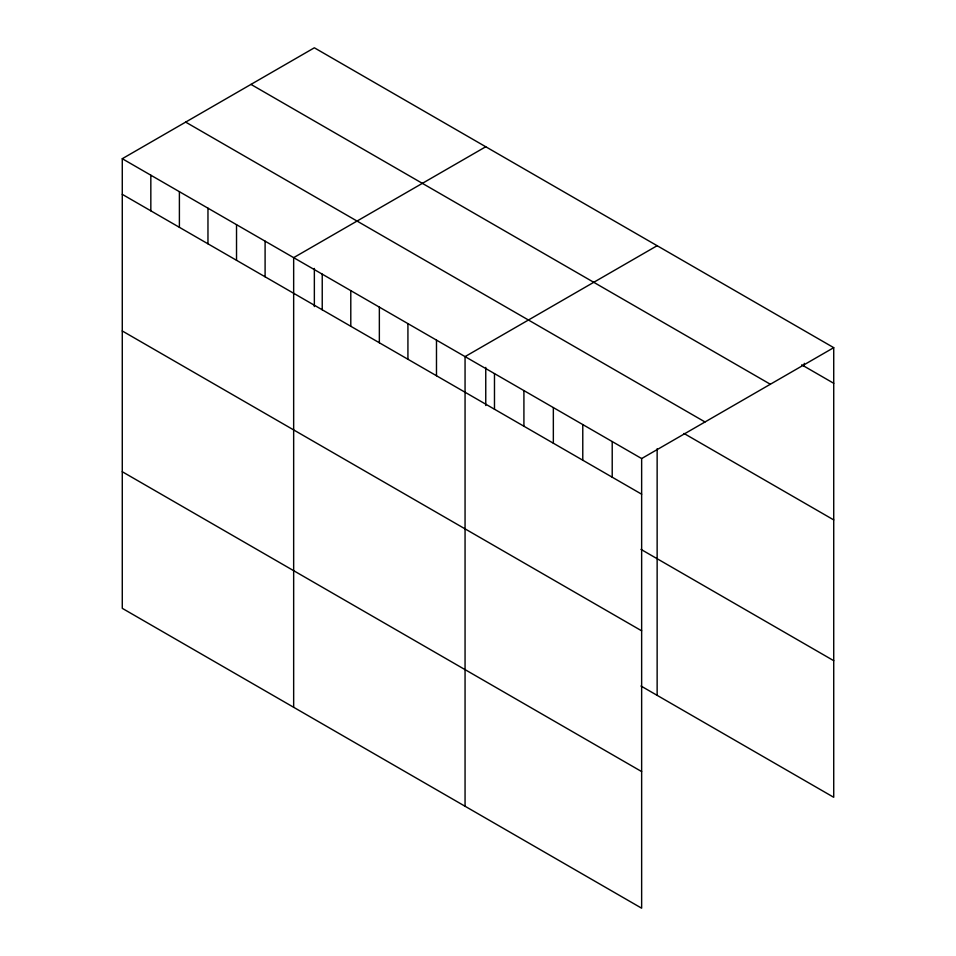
<?xml version="1.0" encoding="UTF-8"?>
<svg xmlns="http://www.w3.org/2000/svg" width="956" height="956" viewBox="0 0 956 956"><rect width="100%" height="100%" fill="white"/><g stroke="black" fill="none" stroke-linecap="round" stroke-linejoin="round"><path stroke-width="1.43" d="M122.272 158.708L641.643 458.557L641.643 908.2L122.272 608.339L122.272 158.708L314.357 47.8L833.728 347.661L833.728 797.292L640.998 686.026M485.756 146.758L293.659 257.654L293.659 707.297M657.142 245.704L465.058 356.612L465.058 806.255M641.643 458.557L833.728 347.661M801.737 364.822L833.728 383.296M250.974 84.403L770.345 384.252M185.655 122.105L705.026 421.966M684.018 433.474L833.728 519.909M122.272 194.343L641.643 494.192M640.998 549.401L833.728 660.68M122.272 330.967L641.643 630.817M122.272 471.726L641.643 771.576M804.295 363.328L804.295 366.303M657.142 448.758L657.142 695.347M612.21 441.564L612.21 477.211M582.778 424.572L582.778 460.218M553.345 407.579L553.345 443.226M523.912 390.598L523.912 426.233M494.479 373.605L494.479 409.24M485.756 367.403L485.756 405.523M436.486 340.121L436.486 375.756M407.925 323.63L407.925 359.265M379.353 307.127L379.353 342.774M350.792 290.636L350.792 326.283M322.232 274.145L322.232 309.792M314.357 268.445L314.357 306.565M265.099 241.163L265.099 276.798M236.526 224.672L236.526 260.307M207.966 208.181L207.966 243.816M179.393 191.69L179.393 227.325M150.833 175.199L150.833 210.834"/></g></svg>
